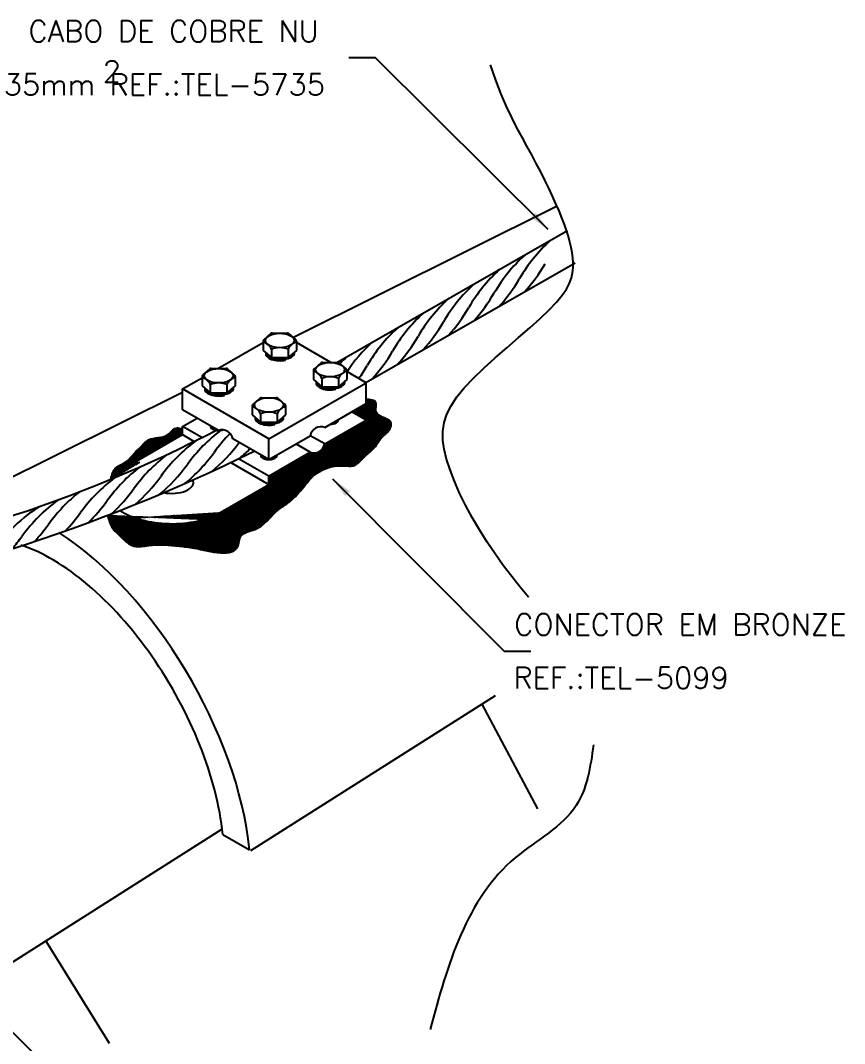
# Model space of a CAD drawing. Header units: millimetres. Extents: x -5949.3 to -5929.1, y -4780.4 to -4761.5.
# Drawn here: x -5936.85 to -5929.11, y -4772.93 to -4763.32 of the extents above; entities that cross this region are included whole.
import ezdxf

# ---------------------------------------------------------------- set-up
doc = ezdxf.new("R2010")
doc.units = ezdxf.units.MM
doc.header["$LTSCALE"] = 10
doc.layers.add('Termotécnica', color=7, linetype='Continuous')
doc.styles.add('r80', font='romans.shx')
pattern_1 = [(45.0000000000403, (-5939.704448520579, -4791.02338003233), (-0.0008838834764830494, 0.0008838834764901549), [])]

msp = doc.modelspace()

# ---------------------------------------------------------------- hatches: boundary and pattern name
at = {"layer": 'Termotécnica'}
h = msp.add_hatch(dxfattribs=at)
h.set_pattern_fill('ANSI31', color=1, scale=0.01, style=0)
h.set_pattern_definition(pattern_1)
edge = h.paths.add_edge_path()
edge.add_line((-5933.602688335018, -4766.881162663556), (-5933.602688335018, -4766.920607837409))
edge.add_line((-5933.602688335018, -4766.920607837408), (-5933.737788298008, -4766.998607837409))
edge.add_line((-5933.737788298009, -4766.998607837409), (-5933.602688335019, -4767.076607837409))
edge.add_line((-5933.602688335018, -4767.076607837409), (-5933.991100728615, -4767.300857837409))
edge.add_arc((-5934.092425700858, -4767.281357837409), 0.1031843011314361, 250.89339464917128, 349.10660535068143, ccw=False)
edge.add_line((-5934.126200691606, -4767.378857837409), (-5934.514613085204, -4767.603107837409))
edge.add_line((-5934.514613085204, -4767.603107837409), (-5934.514613085204, -4767.681107837408))
edge.add_line((-5934.514613085204, -4767.681107837408), (-5934.971932400656, -4767.945263070334))
edge.add_ellipse((-5935.426537835388, -4767.739607837409), major_axis=(-0.6079498334565869, 0), ratio=0.5094834039578482, start_angle=36.811963469453076, end_angle=138.3974038271725, ccw=False)
edge.add_arc((-5941.754657540883, -4753.021039194785), 16.00799496501793, 290.9557015134109, 291.40171271947764, ccw=False)
edge.add_spline(control_points=[(-5936.02946152289, -4767.970220889967), (-5936.021652790547, -4768.004675733646), (-5936.004110318942, -4768.081607813778), (-5935.90490952136, -4768.17016272026), (-5935.796845059856, -4768.28426671802), (-5935.591125928539, -4768.237523125214), (-5935.400894584316, -4768.25584930695), (-5935.140922795112, -4768.281996830243), (-5934.800797777959, -4768.392903575874), (-5934.79247887041, -4768.135239207374), (-5934.583106363882, -4768.11065580588), (-5934.478151913509, -4767.942893906252), (-5934.300251133187, -4767.837044755403), (-5934.198776110225, -4767.720160204926), (-5934.072148165123, -4767.554338792528), (-5933.888704245984, -4767.486137200066), (-5933.701277896133, -4767.522239655043), (-5933.618413877713, -4767.410684201524), (-5933.515903872794, -4767.342480071025), (-5933.462946209587, -4767.235965334066), (-5933.386301439749, -4767.188954753232), (-5933.350879421871, -4767.099390333086), (-5933.427969213063, -4767.052210554517), (-5933.535206520084, -4767.025518977978), (-5933.486039025987, -4766.888441678705), (-5933.560936623956, -4766.883768005498), (-5933.602688335019, -4766.881162663556)], knot_values=[0.005358078299585613, 0.005358078299585613, 0.005358078299585613, 0.005358078299585613, 1.038088393336205, 2.31301190390651, 3.944300395654402, 5.324852643142931, 8.203910400119957, 9.594842885852152, 13.73953746570393, 14.61267537188949, 16.08767734014381, 18.89783755167406, 20.31311800990023, 22.22173873418022, 23.49666224475051, 26.55029053802949, 27.50976825961863, 28.83041231804639, 30.23036437712096, 31.26208180806992, 32.19495496265292, 33.05355685839739, 33.35339364639393, 34.7686741046201, 35.54824975341113, 36.53023033317016, 36.53023033317016, 36.53023033317016, 36.53023033317016], degree=3, periodic=0)
h = msp.add_hatch(dxfattribs=at)
h.set_pattern_fill('ANSI31', color=1, scale=0.01, style=0)
h.set_pattern_definition(pattern_1)
edge = h.paths.add_edge_path()
edge.add_ellipse((-5935.426537835388, -4767.739607837409), major_axis=(-0.6079498334565869, 0), ratio=0.5094834039578482, start_angle=318.0053580653967, end_angle=339.35947093227463, ccw=False)
edge.add_line((-5935.878370648355, -4767.532372615381), (-5935.325212863147, -4767.213107837409))
edge.add_line((-5935.325212863146, -4767.213107837409), (-5935.325212863146, -4767.1597571165))
edge.add_spline(control_points=[(-5935.325212863146, -4767.1597571165), (-5935.346722559941, -4767.153445393898), (-5935.402796236038, -4767.136991350304), (-5935.476540051844, -4767.25895052394), (-5935.626908757705, -4767.226238436581), (-5935.711500289148, -4767.323267700211), (-5935.786967635573, -4767.390610574879), (-5935.848684203895, -4767.479942389091), (-5935.969698925674, -4767.513521995102), (-5935.988903649337, -4767.589308847244), (-5935.99977502961, -4767.632210151311)], knot_values=[0, 0, 0, 0, 0.6184613495503086, 1.612268258530777, 3.484608929407337, 4.357424370978495, 5.286365483669609, 6.563659513619624, 7.500729580486616, 8.723197510114662, 8.723197510114662, 8.723197510114662, 8.723197510114662], degree=3, periodic=0)
edge.add_arc((-5940.887517495239, -4755.8332605523), 12.77126610991677, 292.5018963306837, 292.5228341265344)

# ---------------------------------------------------------------- linework, layer by layer
at = {"layer": 'Termotécnica', "color": 2, "ltscale": 30}
for p, q in [((-5933.513020028857, -4763.675084531003), (-5933.763020028857, -4763.675084531003)), ((-5931.892951011397, -4765.286071274956), (-5933.513020028857, -4763.675084531003)), ((-5933.916395498072, -4767.627480019818), (-5932.305408754119, -4769.247549037278)), ((-5932.305408754119, -4769.247549037278), (-5932.055408754119, -4769.247549037278)), ((-5937.854653065361, -4771.888660207991), (-5936.243666321408, -4773.508729225451))]:
    msp.add_line(p, q, dxfattribs=at)
at = {"layer": 'Termotécnica', "color": 3}
for p, q in [((-5934.289909152269, -4766.299385083486), (-5931.812068187653, -4765.067436016575)), ((-5937.626719741449, -4767.958402248228), (-5935.325212863146, -4766.814124107821)), ((-5934.684082871112, -4771.119834437444), (-5932.387119038456, -4769.66245639363)), ((-5938.006155653902, -4772.853435661769), (-5934.955535813346, -4770.917877812559)), ((-5934.948168898785, -4770.967364298278), (-5934.696757691189, -4771.11251662666))]:
    msp.add_line(p, q, dxfattribs=at)
at = {"layer": 'Termotécnica', "color": 2}
for p, q in [((-5933.87596814695, -4766.534522228559), (-5931.70998260654, -4765.296652180098)), ((-5933.60589770095, -4766.723754909123), (-5931.639305038651, -4765.599838747745)), ((-5934.495300721562, -4766.2641911484), (-5934.56353954071, -4766.323267132838)), ((-5934.485090155687, -4766.260385398885), (-5934.340770826134, -4766.260385398885)), ((-5934.330560045551, -4766.26419133428), (-5934.262318194253, -4766.32327211716)), ((-5934.99339070614, -4766.592530225738), (-5934.568928974835, -4766.347467130909)), ((-5934.568928974835, -4766.335061383323), (-5934.568928974835, -4766.421541340804)), ((-5934.568928974835, -4766.421541340804), (-5934.490904690665, -4766.489091322299)), ((-5934.490904690665, -4766.410978005282), (-5934.490904690665, -4766.489091322299)), ((-5934.334956129432, -4766.410978005282), (-5934.334956129432, -4766.489091322299)), ((-5934.256928974834, -4766.421541340804), (-5934.334956129432, -4766.489091322299)), ((-5934.256928974834, -4766.335066181765), (-5934.256928974834, -4766.421541340804)), ((-5933.93254144527, -4766.535167055412), (-5934.256928974834, -4766.347881827895)), ((-5934.490904690665, -4766.489091322299), (-5934.334956129432, -4766.489091322299)), ((-5934.358651578513, -4766.499631760452), (-5934.363498129546, -4766.489091322299)), ((-5934.354618033887, -4766.502484132324), (-5934.360672787633, -4766.489091322299)), ((-5934.358650575221, -4766.51280823705), (-5934.358650575221, -4766.499631538021)), ((-5934.354616027303, -4766.502483687464), (-5934.354616027303, -4766.489306988434)), ((-5935.06947556427, -4766.5956911484), (-5935.137714383419, -4766.654767132838)), ((-5935.059264998396, -4766.591885398885), (-5934.914945668842, -4766.591885398885)), ((-5934.90473488826, -4766.595691334281), (-5934.836493036962, -4766.65477211716)), ((-5934.096438272002, -4766.609198212997), (-5934.096438272002, -4766.695678170478)), ((-5934.022810018728, -4766.538327978074), (-5934.091048837877, -4766.597403962512)), ((-5934.012599452853, -4766.534522228559), (-5933.8682801233, -4766.534522228559)), ((-5933.858069342717, -4766.538328163954), (-5933.789827491419, -4766.597408946834)), ((-5933.784438272001, -4766.609203011439), (-5933.784438272001, -4766.695678170478)), ((-5935.325212863146, -4766.784107837409), (-5935.143103788037, -4766.678967113872)), ((-5935.143103817544, -4766.666561383323), (-5935.143103817544, -4766.753041340804)), ((-5934.831103817544, -4766.666566181765), (-5934.831103817544, -4766.753041340804)), ((-5934.096438272002, -4766.695678170478), (-5934.018413987831, -4766.763228151973)), ((-5934.018413987831, -4766.685114834956), (-5934.018413987831, -4766.763228151973)), ((-5933.862465426599, -4766.685114834956), (-5933.862465426599, -4766.763228151973)), ((-5933.784438272001, -4766.695678170478), (-5933.862465426599, -4766.763228151973)), ((-5933.602688335018, -4766.725607837408), (-5933.784438242494, -4766.620674479402)), ((-5935.325212863146, -4766.979107837408), (-5935.325212863146, -4766.784107837409)), ((-5934.514613085204, -4767.252107837408), (-5935.325212863146, -4766.784107837409)), ((-5935.143103817544, -4766.753041340804), (-5935.065079533374, -4766.820591322299)), ((-5935.065079533374, -4766.742478005282), (-5935.065079533374, -4766.820591322299)), ((-5934.909130972142, -4766.742478005282), (-5934.909130972142, -4766.820591322299)), ((-5934.831103817544, -4766.753041340804), (-5934.909130972142, -4766.820591322299)), ((-5934.514613085204, -4767.252107837408), (-5933.602688335018, -4766.725607837408)), ((-5934.018413987831, -4766.763228151973), (-5933.862465426599, -4766.763228151973)), ((-5933.88616087568, -4766.773768590126), (-5933.891007426712, -4766.763228151973)), ((-5933.882127331053, -4766.776620961998), (-5933.8881820848, -4766.763228151973)), ((-5933.886159872387, -4766.786945066724), (-5933.886159872387, -4766.773768367695)), ((-5933.882125324469, -4766.776620517137), (-5933.882125324469, -4766.763443818108)), ((-5933.602688335018, -4766.920607837408), (-5933.602688335018, -4766.725607837408)), ((-5935.065079533374, -4766.820591322299), (-5934.909130972142, -4766.820591322299)), ((-5934.932826421222, -4766.831131760452), (-5934.937672972254, -4766.820591322299)), ((-5934.928792876596, -4766.833984132324), (-5934.934847630343, -4766.820591322299)), ((-5934.93282541793, -4766.84430823705), (-5934.93282541793, -4766.831131538022)), ((-5934.928790870012, -4766.833983687464), (-5934.928790870012, -4766.820806988434)), ((-5934.596984861437, -4766.869827978073), (-5934.665223680586, -4766.928903962511)), ((-5934.586774295562, -4766.866022228559), (-5934.442454966009, -4766.866022228559)), ((-5934.432244185426, -4766.869828163954), (-5934.364002334128, -4766.928908946834)), ((-5934.987462955669, -4767.174107837409), (-5935.325212863146, -4766.979107837408)), ((-5934.670613114711, -4766.940698212997), (-5934.670613114711, -4767.027178170477)), ((-5934.358613114711, -4766.940703011438), (-5934.358613114711, -4767.027178170477)), ((-5933.991100728615, -4767.144857837408), (-5933.602688335018, -4766.920607837408)), ((-5933.602688335018, -4767.076607837408), (-5933.737788298009, -4766.998607837409)), ((-5935.325212863146, -4767.135107837408), (-5935.190112900154, -4767.057107837409)), ((-5934.670613114711, -4767.027178170477), (-5934.592588830541, -4767.094728151973)), ((-5934.592588830541, -4767.016614834956), (-5934.592588830541, -4767.094728151973)), ((-5934.592588830541, -4767.094728151973), (-5934.436640269308, -4767.094728151973)), ((-5934.460335718389, -4767.105268590126), (-5934.465182269421, -4767.094728151973)), ((-5934.456302173762, -4767.108120961998), (-5934.462356927509, -4767.094728151973)), ((-5934.456300167179, -4767.108120517138), (-5934.456300167179, -4767.094943818108)), ((-5934.436640269308, -4767.016614834956), (-5934.436640269308, -4767.094728151973)), ((-5934.358613114711, -4767.027178170477), (-5934.436640269308, -4767.094728151973)), ((-5933.991100728615, -4767.300857837408), (-5933.602688335018, -4767.076607837408)), ((-5933.87856840834, -4767.086198893099), (-5933.869242903677, -4767.090095061063)), ((-5933.602688335018, -4767.271607837409), (-5933.602688335018, -4767.076607837408)), ((-5935.143889894286, -4767.239794702289), (-5935.325212863146, -4767.135107837408)), ((-5935.325212863146, -4767.213107837409), (-5935.325212863146, -4767.135107837408)), ((-5935.062855632503, -4767.139042015328), (-5935.055566129445, -4767.134789805211)), ((-5934.460334715097, -4767.118445066724), (-5934.460334715097, -4767.105268367695)), ((-5935.878370648355, -4767.532372615381), (-5935.325212863146, -4767.213107837409)), ((-5935.325212863146, -4767.213107837409), (-5935.216444782101, -4767.275905118278)), ((-5934.972022547664, -4768.06219331369), (-5933.602688335018, -4767.271607837409)), ((-5934.972017547664, -4768.062201973944), (-5933.602683335018, -4767.271616497663)), ((-5934.514613085204, -4767.447107837408), (-5934.852362992679, -4767.252107837408)), ((-5934.514613085204, -4767.447107837408), (-5934.126200691606, -4767.222857837408)), ((-5934.514613085204, -4767.447107837408), (-5934.514613085204, -4767.252107837408)), ((-5933.991100728615, -4767.300857837408), (-5934.126200691606, -4767.222857837408)), ((-5934.514613085204, -4767.603107837408), (-5934.126200691606, -4767.378857837408)), ((-5934.126200691606, -4767.378857837408), (-5934.261300654596, -4767.300857837408)), ((-5934.872834636011, -4767.47428852862), (-5934.514613085204, -4767.681107837408)), ((-5934.514613085204, -4767.603107837408), (-5934.79901533816, -4767.438908120105)), ((-5934.581929535293, -4767.408203153584), (-5934.589923634045, -4767.412901439692)), ((-5934.577230006876, -4767.42739045664), (-5934.579183243309, -4767.428544852298)), ((-5934.452678182584, -4767.417694418013), (-5934.443483131688, -4767.421532586729)), ((-5934.514613085204, -4767.681107837408), (-5934.514613085204, -4767.603107837408)), ((-5934.971932400655, -4767.945263070334), (-5934.514613085204, -4767.681107837408)), ((-5932.516310562783, -4769.744425856242), (-5931.99072350453, -4770.727119539758)), ((-5936.011458397879, -4772.931421558514), (-5936.604157911753, -4771.977724729015))]:
    msp.add_line(p, q, dxfattribs=at)
at = {"layer": 'Termotécnica', "color": 1}
msp.add_lwpolyline([(-5932.076606724401, -4768.740984060125), (-5932.076606724401, -4768.740984060125), (-5932.155067351022, -4768.644960653938), (-5932.234385799781, -4768.545280216531), (-5932.313433357338, -4768.441717005236), (-5932.391081310354, -4768.334045277384), (-5932.466238569267, -4768.22232523102), (-5932.537964539628, -4768.107760827039), (-5932.605356250764, -4767.991841967051), (-5932.667510732003, -4767.876058552664), (-5932.723525012675, -4767.761900485487), (-5932.772496122107, -4767.650857667127), (-5932.813521089628, -4767.544419999193), (-5932.845696944565, -4767.444077383292), (-5932.868128241003, -4767.350800512899), (-5932.879949632047, -4767.263483248939), (-5932.88030329556, -4767.180500244204), (-5932.868331409404, -4767.100226151485), (-5932.84317615144, -4767.021035623571), (-5932.80397969953, -4766.941303313254), (-5932.749884231535, -4766.859403873325), (-5932.680031925319, -4766.773711956575), (-5932.594406697344, -4766.68315969565), (-5932.496359418484, -4766.588909142626), (-5932.390082698214, -4766.492679829433), (-5932.279769146009, -4766.396191288001), (-5932.169611371344, -4766.301163050262), (-5932.063801983696, -4766.209314648146), (-5931.966533592537, -4766.122365613583), (-5931.881998807346, -4766.042035478506), (-5931.813395215581, -4765.969567471883), (-5931.759940316655, -4765.90429961084), (-5931.719856587962, -4765.845093609541), (-5931.691366506899, -4765.790811182153), (-5931.67269255086, -4765.740314042837), (-5931.662057197244, -4765.69246390576), (-5931.657682923446, -4765.646122485085), (-5931.657792206863, -4765.600151494978), (-5931.660911854019, -4765.553544940482), (-5931.666785987959, -4765.505825990153), (-5931.675463060858, -4765.456650103428), (-5931.686991524889, -4765.405672739741), (-5931.701419832228, -4765.352549358529), (-5931.718796435047, -4765.296935419227), (-5931.73916978552, -4765.23848638127), (-5931.762588335823, -4765.176857704096), (-5931.789062930595, -4765.111818479158), (-5931.818453984331, -4765.043592325996), (-5931.850584303995, -4764.972516496169), (-5931.885276696548, -4764.898928241238), (-5931.922353968954, -4764.823164812759), (-5931.961638928174, -4764.745563462296), (-5932.00295438117, -4764.666461441404), (-5932.046123134905, -4764.586196001645), (-5932.090962609602, -4764.504710278477), (-5932.137268678538, -4764.420370942963), (-5932.18483182825, -4764.331150550065), (-5932.233442545275, -4764.235021654746), (-5932.282891316149, -4764.129956811967), (-5932.332968627412, -4764.01392857669), (-5932.383464965599, -4763.884909503879), (-5932.43417081725, -4763.740872148495)], dxfattribs=at)
for centre, radius, start, end in [((-5930.820255267255, -4766.531500185605), 1.553154857440462, 132.7090294011503, 149.6112815586924), ((-5931.058827921409, -4766.667845483138), 1.553154857440678, 132.7090294011407, 149.6112815586442), ((-5933.23020764762, -4764.850046111531), 1.513128844417585, 317.5884625698957, 329.8749002783694), ((-5931.297400575562, -4766.804190780671), 1.553154857440678, 132.7090294011407, 149.6112815586442), ((-5933.468780301772, -4764.986391409064), 1.513128844416998, 317.5884625698957, 329.8749002783661), ((-5931.535973229716, -4766.940536078203), 1.553154857440663, 132.7090294011455, 149.6112815586924), ((-5931.774545883869, -4767.076881375736), 1.553154857440863, 132.7090294011455, 149.6112815586442), ((-5933.707352955927, -4765.122736706596), 1.513128844417585, 317.5884625698957, 329.8749002783694), ((-5933.94592561008, -4765.259082004129), 1.513128844417182, 317.5884625698914, 329.8749002783628), ((-5932.013118538022, -4767.213226673268), 1.553154857440863, 132.7090294011455, 149.6112815586442), ((-5932.251691192177, -4767.349571970801), 1.553154857440292, 132.7090294011407, 149.6112815586442), ((-5934.184498264233, -4765.395427301661), 1.513128844416814, 317.5884625699342, 329.8749002783694), ((-5934.423070918387, -4765.531772599193), 1.513128844417182, 317.5884625698914, 329.8749002783628), ((-5932.49026384633, -4767.485917268333), 1.553154857440663, 132.7090294011455, 146.2258274378231), ((-5932.728836500483, -4767.622262565866), 1.553154857440863, 132.7090294011455, 136.1495667750658), ((-5934.661643572541, -4765.668117896726), 1.513128844417383, 317.5884625698957, 329.8749002783661), ((-5934.900216226694, -4765.804463194258), 1.513128844417222, 324.3499573942191, 329.8749002783661), ((-5934.02280277695, -4768.404423929066), 1.553154857440752, 127.3006551158742, 144.1019527863269), ((-5934.273363578471, -4768.517234550066), 1.553154857440605, 126.1277123183925, 144.1019527863269), ((-5936.009629033862, -4766.386552303898), 1.513128844417587, 309.242251972084, 323.5126140495665), ((-5933.772241975429, -4768.291613308065), 1.553154857440908, 135.406984917879, 144.1019527863345), ((-5936.260189835383, -4766.499362924897), 1.513128844417684, 309.2281420166699, 324.3655715060206), ((-5935.758779608776, -4766.273505991874), 1.51312884441741, 309.9904226082654, 314.8957303094948), ((-5934.523924379992, -4768.630045171066), 1.553154857440816, 127.5664732687468, 144.1019527863269), ((-5934.774485181511, -4768.742855792065), 1.553154857440704, 127.7446690569933, 144.1019527863345), ((-5936.510750636904, -4766.612173545897), 1.513128844417355, 309.8365532574891, 324.3655715060206), ((-5935.025045983033, -4768.855666413065), 1.553154857440482, 127.0401024665145, 144.1019527863269), ((-5936.761311438424, -4766.724984166897), 1.513128844417039, 310.9206118294508, 324.3655715060206), ((-5935.324958718752, -4768.964283416999), 1.553154857440853, 128.5260392374567, 144.1985410539085), ((-5937.011872239945, -4766.837794787897), 1.513128844417087, 312.3532991397548, 324.3655715060206), ((-5935.575328990074, -4769.077516268715), 1.553154857440679, 126.2417588876481, 144.1985410539047), ((-5937.262433041466, -4766.950605408897), 1.513128844417192, 313.9322564529864, 324.3655715060206), ((-5935.825699261395, -4769.19074912043), 1.553154857440978, 123.1182325548977, 144.1985410539009), ((-5937.512993842987, -4767.063416029897), 1.513128844417532, 315.9139426543713, 324.3655715060245), ((-5937.815924387814, -4767.176229719435), 1.513128844417126, 316.6253005228439, 324.4621597736085), ((-5938.066294659135, -4767.289462571151), 1.513128844417377, 318.9504937580548, 324.4621597736085)]:
    msp.add_arc(centre, radius, start, end, dxfattribs=at)
at = {"layer": 'Termotécnica', "color": 2}
for centre, radius, start, end in [((-5934.553328974835, -4766.335061383323), 0.01559999999997204, 130.883525549228, 180.0000000008859), ((-5934.485090155687, -4766.275985398885), 0.01559999999990396, 90, 130.8835255483505), ((-5934.340770826133, -4766.275985398885), 0.015599999999796, 49.11543140459209, 89.99999999885358), ((-5934.272528974835, -4766.335066181765), 0.01560000000044966, 0, 49.11543140572457), ((-5934.601388045279, -4766.459922529968), 0.1208393071129525, 23.89351539312334, 74.41822072465578), ((-5934.412936149964, -4766.60392716838), 0.2081068785005403, 67.9751997582737, 112.0030679929483), ((-5934.22473657425, -4766.459614070617), 0.1204706787972913, 105.4990188351449, 156.1892450470098), ((-5935.059264998396, -4766.607485398885), 0.01559999999990396, 90, 130.8835255483505), ((-5934.914945668842, -4766.607485398885), 0.0155999999996451, 49.11543140675401, 90.00000000102267), ((-5934.080838272002, -4766.609198212997), 0.01559999999997204, 130.883525549228, 180.0000000008859), ((-5934.128897342445, -4766.734059359642), 0.120839307113202, 23.89351539306778, 74.41822072460559), ((-5934.012599452853, -4766.550122228559), 0.01559999999990396, 90, 130.8835255483505), ((-5933.8682801233, -4766.550122228559), 0.01560000000000228, 49.11543140523922, 89.99999999950495), ((-5933.752245871416, -4766.733750900291), 0.1204706787970284, 105.4990188351763, 156.189245047015), ((-5933.800038272002, -4766.609203011439), 0.01560000000044966, 0, 49.11543140572457), ((-5935.127503817544, -4766.666561383323), 0.01559999999979346, 130.8835255484876, 180.0000000001043), ((-5935.175562887988, -4766.791422529968), 0.120839307112842, 23.89351539300958, 74.41822072452884), ((-5934.798911416958, -4766.791114070617), 0.1204706787974372, 105.499018835391, 156.1892450472399), ((-5934.846703817544, -4766.666566181765), 0.01559999999990396, 0, 49.11543140572457), ((-5933.940445447131, -4766.878063998053), 0.2081068785002874, 67.97519975824956, 112.0030679929241), ((-5934.987110992673, -4766.935427168381), 0.2081068785005403, 67.9751997582737, 112.0030679929483), ((-5934.586774295562, -4766.881622228559), 0.01559999999990396, 90, 130.8835255483505), ((-5934.442454966009, -4766.881622228559), 0.0155999999996451, 49.11543140675401, 90.00000000102267), ((-5934.655013114711, -4766.940698212997), 0.01559999999999974, 130.8835255478064, 179.9999999994789), ((-5934.703072185155, -4767.065559359642), 0.120839307113063, 23.8935153932371, 74.41822072476245), ((-5934.51462028984, -4767.209563998053), 0.208106878500185, 67.97519975832948, 112.003067993004), ((-5934.326420714125, -4767.065250900291), 0.1204706787974372, 105.499018835391, 156.1892450472399), ((-5934.374213114711, -4766.940703011438), 0.01559999999990396, 0, 49.11543140572457), ((-5940.887517495239, -4755.833260552299), 12.77126610991677, 277.6545858162867, 297.4497802417656), ((-5934.953687964922, -4767.271607837409), 0.1031843011318013, 10.8933946491877, 109.1066053509322), ((-5934.024875719363, -4767.242357837408), 0.1031843011314361, 70.89339464917106, 169.1066053509183), ((-5941.754657540883, -4753.021039194785), 16.00799496501793, 278.6052481678568, 296.3371071651311), ((-5934.092425700858, -4767.281357837408), 0.1031843011314361, 250.8933946491711, 349.106605350705)]:
    msp.add_arc(centre, radius, start, end, dxfattribs=at)
for centre, major_axis, ratio in [((-5934.412928945328, -4766.328580207233), (-0.1354646479351686, 0), 0.5002785512702836), ((-5934.987103788037, -4766.660080207233), (-0.1354646479354415, 0), 0.5002785512702838), ((-5933.940438242494, -4766.602717036907), (-0.1354646479357143, 0), 0.5002785512702838), ((-5934.514613085204, -4766.934217036907), (-0.1354646479348958, 0), 0.5002785512702838)]:
    msp.add_ellipse(centre, major_axis=major_axis, ratio=ratio, dxfattribs=at)
for centre, major_axis, ratio, start_param, end_param in [((-5934.412088994645, -4766.452622638563), (-0.1317670940105927, 0), 0.4996952705666797, 6.179029423563422, 8.271564365537191), ((-5934.412088994645, -4766.439445939533), (-0.1317670940105927, 0), 0.4996952705666792, 0.06545934578992885, 1.988440540763385), ((-5934.412088994645, -4766.447404453877), (-0.1375477821352433, 0), 0.4407574449207333, 2.002135446103868, 3.259857823676083), ((-5934.412088994645, -4766.434227754849), (-0.1375477821352433, 0), 0.4407574449207312, 2.248719027870576, 3.09752006894408), ((-5933.939598291811, -4766.721541283551), (-0.1375477821349705, 0), 0.4407574449207333, 2.002135446103868, 3.259857823676083), ((-5933.939598291811, -4766.708364584522), (-0.1375477821349705, 0), 0.4407574449207312, 2.248719027870576, 3.09752006894408), ((-5934.986263837354, -4766.784122638563), (-0.1317670940108656, 0), 0.4996952705666796, 6.179029423563422, 8.271564365537191), ((-5934.986263837354, -4766.770945939534), (-0.1317670940108656, 0), 0.4996952705666792, 0.06545934578992885, 1.988440540763385), ((-5934.986263837354, -4766.778904453878), (-0.1375477821349705, 0), 0.4407574449207333, 2.002135446103868, 3.259857823676083), ((-5934.986263837354, -4766.765727754849), (-0.1375477821349705, 0), 0.4407574449207312, 2.248719027870576, 3.09752006894408), ((-5933.939598291811, -4766.726759468236), (-0.1317670940103199, 0), 0.4996952705666796, 6.179029423563422, 8.271564365537191), ((-5933.939598291811, -4766.713582769207), (-0.1317670940103199, 0), 0.4996952705666793, 0.06545934578992885, 1.988440540763385), ((-5934.51377313452, -4767.058259468236), (-0.1317670940105927, 0), 0.4996952705666797, 6.179029423563422, 8.271564365537191), ((-5934.51377313452, -4767.045082769208), (-0.1317670940105927, 0), 0.4996952705666792, 0.06545934578992885, 1.988440540763385), ((-5934.51377313452, -4767.053041283551), (-0.1375477821352433, 0), 0.4407574449207333, 2.002135446103868, 3.259857823676083), ((-5934.51377313452, -4767.039864584523), (-0.1375477821352433, 0), 0.4407574449207312, 2.248719027870576, 3.09752006894408), ((-5933.940438242494, -4767.076607837409), (0.0759937291816641, 0), 0.5094834039578456, 4.712405292996632, 6.401228542885991), ((-5933.940797410127, -4767.077744667083), (-0.07856119100952129, -0.006429367669443309), 0.2791348615562291, 2.045851071245873, 2.878142814066026), ((-5934.98746295567, -4767.135107837408), (-0.07599372918193695, 0), 0.5094834039578455, 6.17078581362865, 7.84545388769072), ((-5934.98746295567, -4767.135107837408), (-0.07856119100952128, -0.006429367669989006), 0.2791348615562291, 0.4590231858684115, 1.181012108715441), ((-5934.98746295567, -4767.135107837408), (-0.07599372918193695, 0), 0.5094834039578455, 1.583284151622725, 2.099681691728486), ((-5934.514613085204, -4767.408107837408), (-0.07599372918193695, 0), 0.5094834039578455, 6.164423396890817, 9.543842233916465), ((-5934.514972252837, -4767.409244667082), (-0.07856119100924848, -0.006429367669989008), 0.279134861556229, 0.5257361716806086, 1.210837425384035), ((-5934.514972252837, -4767.409244667082), (-0.07856119100924848, -0.006429367669989008), 0.279134861556229, 2.04539757681856, 2.877730572441289), ((-5935.426537835388, -4767.739607837409), (-0.6079498334565869, 0), 0.5094834039578482, 5.550240537224678, 5.924102871355641), ((-5935.426537835388, -4767.856607837409), (-0.6079498334565869, 0), 0.5094834039578482, 0.3339799912084243, 2.424519308156923), ((-5935.426537835388, -4767.739607837409), (-0.6079498334565869, 0), 0.5094834039578482, 0.639114033499328, 2.420558498353009)]:
    msp.add_ellipse(centre, major_axis=major_axis, ratio=ratio, start_param=start_param, end_param=end_param, dxfattribs=at)
at = {"layer": 'Termotécnica', "color": 1}
msp.add_ellipse((-5935.426537835388, -4767.661607837409), major_axis=(-0.2026499444855289, 0), ratio=0.5094834039577844, start_param=1.171568631263147, end_param=3.377096771492535, dxfattribs=at)
at = {"layer": 'Termotécnica', "color": 3}
for major_axis, ratio, start_param, end_param in [((-1.266562153034829, 2.19375), 0.5094834039578479, 3.989354416002806, 5.503559234259575), ((1.076577830079714, -1.864687499999945), 0.5094834039578465, 0.8477617624130204, 2.628748601190913)]:
    msp.add_ellipse((-5936.372832408492, -4770.144834437445), major_axis=major_axis, ratio=ratio, start_param=start_param, end_param=end_param, dxfattribs=at)
at = {"layer": 'Termotécnica', "color": 2}
for points in [[(-5936.029583061943, -4767.96968460602), (-5935.997825185957, -4768.068516344022), (-5935.913870885319, -4768.164464116181), (-5935.781942698601, -4768.26041188834), (-5935.644017776121, -4768.25441515258), (-5935.356174459645, -4768.26041188834), (-5935.218249537166, -4768.27840209562), (-5934.804474769731, -4768.25441515258), (-5934.780487826692, -4768.170460851941), (-5934.648559639973, -4768.104496758582), (-5934.432677152616, -4767.924594685785), (-5934.318739173177, -4767.840640385145), (-5934.186810986458, -4767.702715462667), (-5934.102856685819, -4767.606767690508), (-5933.815013369343, -4767.504823182589), (-5933.719065597184, -4767.504823182589), (-5933.617121089265, -4767.42086888195), (-5933.515176581346, -4767.324921109791), (-5933.455209223746, -4767.240966809152), (-5933.389245130387, -4767.175002715792), (-5933.371254923108, -4767.091048415154), (-5933.395241866147, -4767.073058207874), (-5933.509179845586, -4766.989103907234), (-5933.509179845586, -4766.911146342356), (-5933.602688335018, -4766.881162663556)], [(-5935.99977502961, -4767.632210151311), (-5935.94894839536, -4767.521030424559), (-5935.866840825347, -4767.475871261052), (-5935.776522498332, -4767.385552934037), (-5935.710836442322, -4767.319866878026), (-5935.645150386311, -4767.262391579017), (-5935.464513732281, -4767.213127037009), (-5935.386511540769, -4767.151546359499), (-5935.325212863146, -4767.1597571165)]]:
    msp.add_spline(points, degree=3, dxfattribs=at)
at = {"layer": 'Termotécnica', "color": 1}
msp.add_spline([(-5931.465489632526, -4770.126700897865), (-5931.628405578276, -4770.696906707989), (-5932.1986113884, -4771.185654545238), (-5933.001442344743, -4772.799523742834)], degree=3, dxfattribs=at)
at = {"layer": 'Termotécnica', "color": 2}
msp.add_solid([(-5932.007341621565, -4765.128355283289), (-5932.052309477772, -4765.17398012938), (-5931.892951011397, -4765.286071274956)], dxfattribs=at)
at = {"layer": 'Termotécnica', "color": 2, "ltscale": 30}
msp.add_solid([(-5933.751469834629, -4767.744402030498), (-5933.798305387469, -4767.791571326173), (-5933.916395498072, -4767.627480019818)], dxfattribs=at)

# ---------------------------------------------------------------- texts
at = {"layer": 'Termotécnica', "color": 2, "ltscale": 30, "style": 'r80'}
for s, p in [('CABO DE COBRE NU', (-5936.772401817703, -4763.522647838784)), ('2', (-5936.075508007905, -4763.902636352771)), ('35mm REF.:TEL-5735', (-5937.005246529205, -4764.025211500923)), ('CONECTOR EM BRONZE', (-5932.210845789641, -4769.097510128201)), ('REF.:TEL-5099', (-5932.218037916959, -4769.597298490801))]:
    msp.add_text(s, height=0.2, dxfattribs=at).set_placement(p)

doc.saveas('drawing.dxf')
